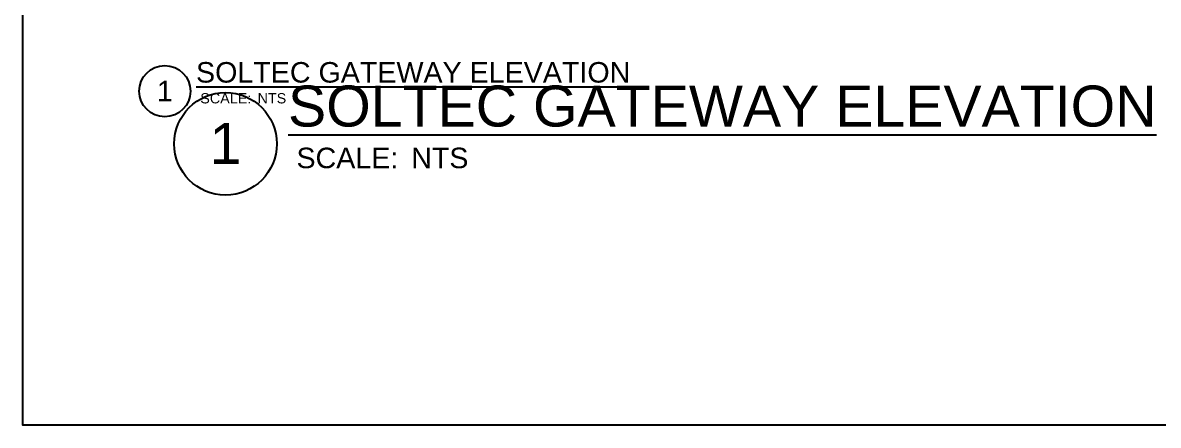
# Model space of a CAD drawing. Header units: feet. Extents: x -4 to 2246, y -9 to 1440.
# Drawn here: x 2183.84 to 2208.92, y 1366.06 to 1374.94 of the extents above; entities that cross this region are included whole.
import ezdxf
from ezdxf.enums import TextEntityAlignment as Align

# ---------------------------------------------------------------- set-up
doc = ezdxf.new("R2010")
doc.units = ezdxf.units.FT
doc.header["$MEASUREMENT"] = 0
for name, color, linetype in [('G-ANNO-TEXT', 1, 'Continuous'), ('G-ANNO-TEXT @ 1', 1, 'Continuous'), ('G-ANNO-TEXT @ 2', 1, 'Continuous')]:
    doc.layers.add(name, color=color, linetype=linetype)
doc.styles.add('NEI-A', font='arial.ttf')

# ---------------------------------------------------------------- blocks, each defined once
blk = doc.blocks.new('DETAIL_TITLE')
blk.add_circle((0.5923, -0.5126), 0.25)
at = {"style": 'NEI-A'}
blk.add_attdef('DETAIL_TITLE_001', (0.9099, -0.4751), '', height=0.25, dxfattribs=at)
at = {"style": 'NEI-A', "flags": 8}
blk.add_attdef('#', text='', height=0.25, dxfattribs=at).set_placement((0.5922, -0.5109), align=Align.MIDDLE_CENTER)
at = {"style": 'NEI-A'}
for tag, p in [('SCALE:', (0.9386, -0.7379)), ('1"_=_', (1.5474, -0.7379))]:
    blk.add_attdef(tag, text='', height=0.1094, dxfattribs=at).set_placement(p, align=Align.BOTTOM_LEFT)
blk = doc.blocks.new('*U40')
at = {"layer": 'G-ANNO-TEXT @ 1'}
ref = blk.add_blockref('DETAIL_TITLE', (2185.639, 1374.594), dxfattribs=dict(at, xscale=2.26283738676726, yscale=2.26283738676726, zscale=2.26283738676726))
ref.add_attrib('#', '1', dxfattribs={"layer": '0', "height": 0.453, "style": 'NEI-A'}).set_placement((2186.979, 1373.438), align=Align.MIDDLE_CENTER)
ref.add_attrib('DETAIL_TITLE_001', '%%USOLTEC GATEWAY ELEVATION', (2187.669, 1373.624), dxfattribs={"layer": '0', "height": 0.45257, "style": 'NEI-A'})
ref.add_attrib('SCALE:', 'SCALE:', dxfattribs={"layer": '0', "height": 0.2263, "style": 'NEI-A'}).set_placement((2187.763, 1373.391), align=Align.TOP_LEFT)
ref.add_attrib('1"_=_', 'NTS', dxfattribs={"layer": '0', "height": 0.2263, "style": 'NEI-A'}).set_placement((2189.029, 1373.391), align=Align.TOP_LEFT)
at = {"layer": 'G-ANNO-TEXT @ 2'}
ref = blk.add_blockref('DETAIL_TITLE', (2185.639, 1374.594), dxfattribs=dict(at, xscale=4.52567477353452, yscale=4.52567477353452, zscale=4.52567477353452))
ref.add_attrib('#', '1', dxfattribs={"layer": '0', "height": 0.905, "style": 'NEI-A'}).set_placement((2188.319, 1372.282), align=Align.MIDDLE_CENTER)
ref.add_attrib('DETAIL_TITLE_001', '%%USOLTEC GATEWAY ELEVATION', (2189.7, 1372.654), dxfattribs={"layer": '0', "height": 0.90513, "style": 'NEI-A'})
ref.add_attrib('SCALE:', 'SCALE:', dxfattribs={"layer": '0', "height": 0.4526, "style": 'NEI-A'}).set_placement((2189.887, 1372.188), align=Align.TOP_LEFT)
ref.add_attrib('1"_=_', 'NTS', dxfattribs={"layer": '0', "height": 0.4526, "style": 'NEI-A'}).set_placement((2192.42, 1372.188), align=Align.TOP_LEFT)

msp = doc.modelspace()

# ---------------------------------------------------------------- linework, layer by layer
at = {"layer": 'Defpoints'}
msp.add_lwpolyline([(2183.841856, 1407.063072), (2245.841856, 1407.063072), (2245.841856, 1366.063072), (2183.841856, 1366.063072)], close=True, dxfattribs=at)

# ---------------------------------------------------------------- block references
at = {"layer": 'G-ANNO-TEXT'}
msp.add_blockref('*U40', (0, 0), dxfattribs=at)

doc.saveas('drawing.dxf')
